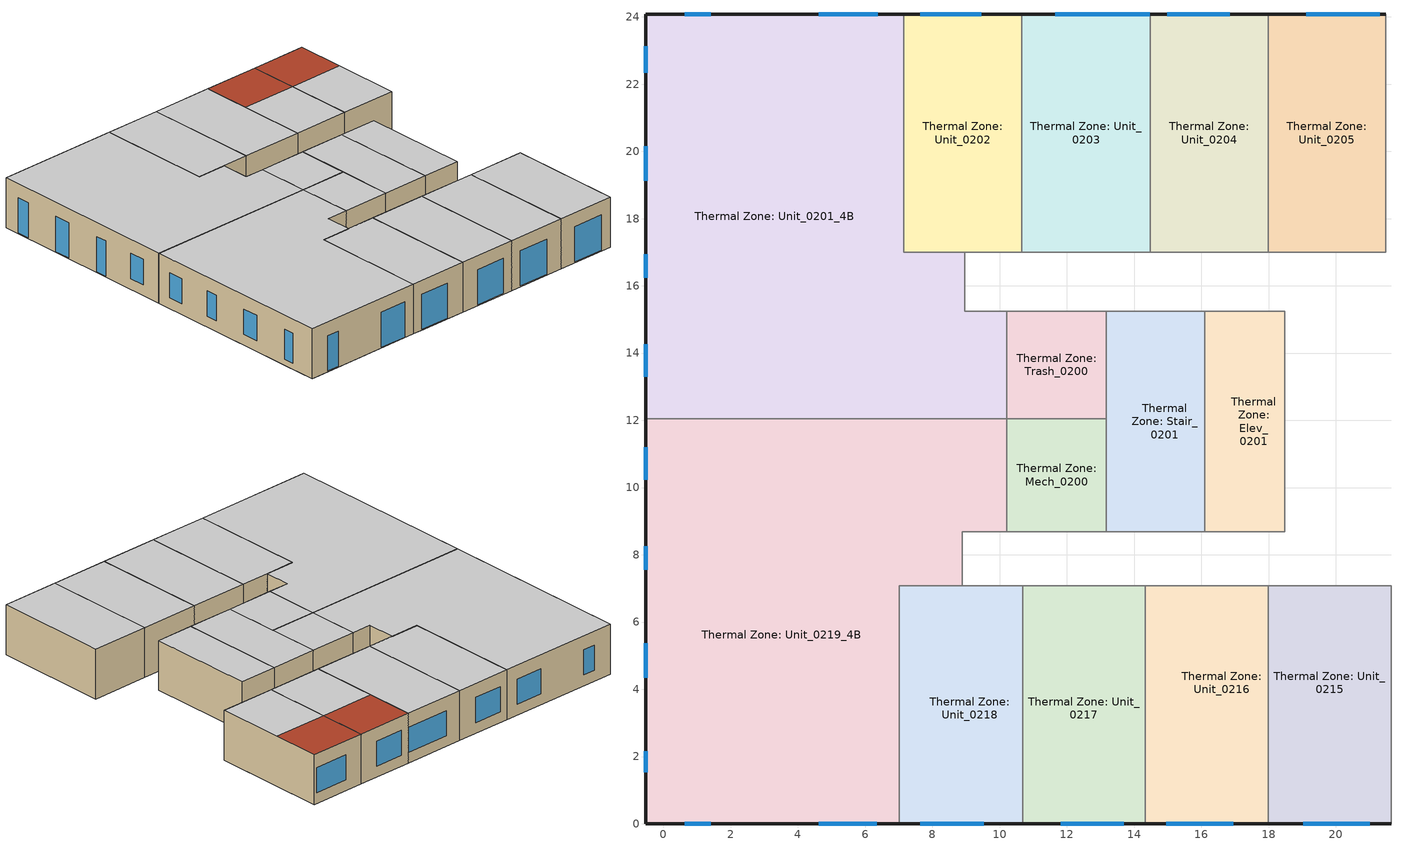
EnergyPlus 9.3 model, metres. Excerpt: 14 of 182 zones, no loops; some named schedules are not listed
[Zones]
Thermal Zone: Elev_0201
 floor to Thermal Zone: Stair_0101 (Interior Floor): 16.1,15.24 16.64,15.24 16.64,8.69 16.1,8.69 z5.41
 floor to Thermal Zone: Elev_0101 (Interior Floor): 16.64,15.24 18.48,15.24 18.48,8.69 16.64,8.69 z5.41
 wall to Thermal Zone: Corr_0200 (Interior Wall): 16.1,8.69 18.48,8.69 18.48,15.24 16.1,15.24 z5.41:8.46
 wall to Thermal Zone: Stair_0201 (Interior Wall): 16.1,15.24 16.1,8.69 z5.41:8.46
 ceiling to Thermal Zone: Elev_0301 (Interior Ceiling): 18.48,8.69 18.48,15.24 16.1,15.24 16.1,8.69 z8.46
Thermal Zone: Mech_0200
 floor outside (SEC-2015 Comm Group R Exposed Floor Mass): 13.17,12.05 13.17,8.69 10.21,8.69 10.21,12.05 z5.41
 wall to Thermal Zone: Unit_0219_4B (Interior Wall): 10.21,12.05 10.21,8.69 z5.41:8.46
 wall to Thermal Zone: Trash_0200 (Interior Wall): 13.17,12.05 10.21,12.05 z5.41:8.46
 wall to Thermal Zone: Stair_0201 (Interior Wall): 13.17,8.69 13.17,12.05 z5.41:8.46
 wall to Thermal Zone: Corr_0200 (Interior Wall): 10.21,8.69 13.17,8.69 z5.41:8.46
 ceiling to Thermal Zone: Mech_0300 (Interior Ceiling): 13.17,8.69 13.17,12.05 10.21,12.05 10.21,8.69 z8.46
Thermal Zone: Stair_0201
 floor outside (SEC-2015 Comm Group R Exposed Floor Mass): 13.71,15.24 13.71,8.69 13.17,8.69 13.17,15.24 z5.41
 floor to Thermal Zone: Stair_0101 (Interior Floor): 16.1,15.24 16.1,8.69 13.71,8.69 13.71,15.24 z5.41
 wall to Thermal Zone: Corr_0200 (Interior Wall): 13.17,8.69 16.1,8.69 / 16.1,15.24 13.17,15.24 z5.41:8.46
 wall to Thermal Zone: Trash_0200 (Interior Wall): 13.17,15.24 13.17,12.05 z5.41:8.46
 ceiling to Thermal Zone: Stair_0301 (Interior Ceiling): 16.1,8.69 16.1,15.24 13.17,15.24 13.17,8.69 z8.46
Thermal Zone: Trash_0200
 floor outside (SEC-2015 Comm Group R Exposed Floor Mass): 13.17,15.24 13.17,12.05 10.21,12.05 10.21,15.24 z5.41
 wall to Thermal Zone: Unit_0201_4B (Interior Wall): 10.21,15.24 10.21,12.05 z5.41:8.46
 wall to Thermal Zone: Corr_0200 (Interior Wall): 13.17,15.24 10.21,15.24 z5.41:8.46
 ceiling to Thermal Zone: Trash_0300 (Interior Ceiling): 13.17,12.05 13.17,15.24 10.21,15.24 10.21,12.05 z8.46
Thermal Zone: Unit_0201_4B
 floor outside (SEC-2015 Comm Group R Exposed Floor Mass): -0.53,24.08 7.15,24.08 7.15,17.01 8.97,17.01 8.97,15.24 10.21,15.24 10.21,12.05 -0.53,12.05 z5.41
 wall outside (SEC-2015 Comm Group R AG ExtWall SteelFrame: R-19 + R-8.5 CI): 7.15,24.08 -0.53,24.08 -0.53,12.05 z5.41:8.46
 wall to Thermal Zone: Unit_0219_4B (Interior Wall): -0.53,12.05 10.21,12.05 z5.41:8.46
 wall to Thermal Zone: Unit_0202 (Interior Wall): 8.97,17.01 7.15,17.01 7.15,24.08 z5.41:8.46
 wall to Thermal Zone: Corr_0200 (Interior Wall): 10.21,15.24 8.97,15.24 8.97,17.01 z5.41:8.46
 window (SEC-2015 Glazing - Fixed Metal Frame - N 1): -0.53,20.15 -0.53,19.13 / -0.53,23.12 -0.53,22.34 / -0.53,16.94 -0.53,16.24 z5.46:7.61; -0.53,14.26 -0.53,13.29 z6.07:7.61
 window (SEC-2015 Glazing - Fixed Metal Frame - SEW): 6.38,24.08 4.62,24.08 / 1.41,24.08 0.63,24.08 z6.07:7.61
 ceiling to Thermal Zone: Unit_0301_4B (Interior Ceiling): 10.21,12.05 10.21,15.24 8.97,15.24 8.97,17.01 7.15,17.01 7.15,24.08 -0.53,24.08 -0.53,12.05 z8.46
Thermal Zone: Unit_0202
 floor outside (SEC-2015 Comm Group R Exposed Floor Mass): 10.66,24.08 10.66,17.01 7.15,17.01 7.15,24.08 z5.41
 wall outside (SEC-2015 Comm Group R AG ExtWall SteelFrame: R-19 + R-8.5 CI): 10.66,24.08 7.15,24.08 z5.41:8.46
 wall to Thermal Zone: Unit_0203 (Interior Wall): 10.66,17.01 10.66,24.08 z5.41:8.46
 wall to Thermal Zone: Corr_0200 (Interior Wall): 8.97,17.01 10.66,17.01 z5.41:8.46
 window (SEC-2015 Glazing - Fixed Metal Frame - SEW): 9.45,24.08 7.65,24.08 z6.07:7.61
 ceiling to Thermal Zone: Unit_0302 (Interior Ceiling): 10.66,17.01 10.66,24.08 7.15,24.08 7.15,17.01 z8.46
Thermal Zone: Unit_0203
 floor outside (SEC-2015 Comm Group R Exposed Floor Mass): 14.48,24.08 14.48,17.01 10.66,17.01 10.66,24.08 z5.41
 wall outside (SEC-2015 Comm Group R AG ExtWall SteelFrame: R-19 + R-8.5 CI): 14.48,24.08 10.66,24.08 z5.41:8.46
 wall to Thermal Zone: Unit_0204 (Interior Wall): 14.48,17.01 14.48,24.08 z5.41:8.46
 wall to Thermal Zone: Corr_0200 (Interior Wall): 10.66,17.01 14.48,17.01 z5.41:8.46
 window (SEC-2015 Glazing - Fixed Metal Frame - SEW): 14.46,24.08 11.66,24.08 z6.07:7.61
 ceiling to Thermal Zone: Unit_0303 (Interior Ceiling): 14.48,17.01 14.48,24.08 10.66,24.08 10.66,17.01 z8.46
Thermal Zone: Unit_0204
 floor outside (SEC-2015 Comm Group R Exposed Floor Mass): 17.98,24.08 17.98,17.01 14.48,17.01 14.48,24.08 z5.41
 wall outside (SEC-2015 Comm Group R AG ExtWall SteelFrame: R-19 + R-8.5 CI): 17.98,24.08 14.48,24.08 z5.41:8.46
 wall to Thermal Zone: Unit_0205 (Interior Wall): 17.98,17.01 17.98,24.08 z5.41:8.46
 wall to Thermal Zone: Corr_0200 (Interior Wall): 14.48,17.01 17.98,17.01 z5.41:8.46
 window (SEC-2015 Glazing - Fixed Metal Frame - SEW): 16.84,24.08 14.99,24.08 z6.07:7.61
 ceiling to Thermal Zone: Amen_0300 (Interior Ceiling): 17.98,17.01 17.98,21.13 14.48,21.13 14.48,17.01 z8.46
 roof outside (SEC-2015 Comm Group R ExtRoof IEAD): 17.98,21.13 17.98,24.08 14.48,24.08 14.48,21.13 z8.46
Thermal Zone: Unit_0205
 floor outside (SEC-2015 Comm Group R Exposed Floor Mass): 21.48,24.08 21.48,17.32 19.02,17.32 19.02,17.01 17.98,17.01 17.98,24.08 z5.41
 floor to Thermal Zone: Corr_0100 (Interior Floor): 21.48,17.32 21.48,17.01 19.02,17.01 19.02,17.32 z5.41
 wall outside (SEC-2015 Comm Group R AG ExtWall SteelFrame: R-19 + R-8.5 CI): 21.48,24.08 17.98,24.08 z5.41:8.46
 wall to Thermal Zone: Unit_0206 (Interior Wall): 21.48,17.01 21.48,24.08 z5.41:8.46
 wall to Thermal Zone: Corr_0200 (Interior Wall): 17.98,17.01 21.48,17.01 z5.41:8.46
 window (SEC-2015 Glazing - Fixed Metal Frame - SEW): 21.31,24.08 19.13,24.08 z6.07:7.61
 ceiling to Thermal Zone: Amen_0300 (Interior Ceiling): 21.48,17.01 21.48,21.13 17.98,21.13 17.98,17.01 z8.46
 roof outside (SEC-2015 Comm Group R ExtRoof IEAD): 21.48,21.13 21.48,24.08 17.98,24.08 17.98,21.13 z8.46
Thermal Zone: Unit_0215
 floor outside (SEC-2015 Comm Group R Exposed Floor Mass): 21.64,1.31 21.64,0 18,0 18,1.31 z5.41
 floor to Thermal Zone: Lobby_Mail_0100 (Interior Floor): 21.64,7.07 21.64,1.31 18,1.31 18,7.07 z5.41
 wall outside (SEC-2015 Comm Group R AG ExtWall SteelFrame: R-19 + R-8.5 CI): 18,0 21.64,0 z5.41:8.46
 wall to Thermal Zone: Corr_0200 (Interior Wall): 21.64,7.07 18,7.07 z5.41:8.46
 wall to Thermal Zone: Unit_0214 (Interior Wall): 21.64,0 21.64,7.07 z5.41:8.46
 wall to Thermal Zone: Unit_0216 (Interior Wall): 18,7.07 18,0 z5.41:8.46
 window (SEC-2015 Glazing - Fixed Metal Frame - SEW): 19.02,0 21.01,0 z5.46:7.61
 ceiling to Thermal Zone: Unit_0313 (Interior Ceiling): 21.64,0 21.64,7.07 18,7.07 18,0 z8.46
Thermal Zone: Unit_0216
 floor outside (SEC-2015 Comm Group R Exposed Floor Mass): 18,1.31 18,0 15.21,0 15.21,1.31 z5.41
 floor to Thermal Zone: Leasing_0100 (Interior Floor): 15.21,6.86 15.21,0 14.33,0 14.33,6.86 z5.41
 floor to Thermal Zone: Lobby_Mail_0100 (Interior Floor): 18,7.07 18,1.31 15.21,1.31 15.21,6.86 14.33,6.86 14.33,7.07 z5.41
 wall outside (SEC-2015 Comm Group R AG ExtWall SteelFrame: R-19 + R-8.5 CI): 14.33,0 18,0 z5.41:8.46
 wall to Thermal Zone: Corr_0200 (Interior Wall): 18,7.07 14.33,7.07 z5.41:8.46
 wall to Thermal Zone: Unit_0217 (Interior Wall): 14.33,7.07 14.33,0 z5.41:8.46
 window (SEC-2015 Glazing - Fixed Metal Frame - SEW): 14.96,0 16.94,0 z5.46:7.61
 ceiling to Thermal Zone: Unit_0314 (Interior Ceiling): 18,0 18,7.07 14.33,7.07 14.33,0 z8.46
Thermal Zone: Unit_0217
 floor to Thermal Zone: Leasing_0100 (Interior Floor): 14.33,6.86 14.33,0 10.68,0 10.68,6.86 z5.41
 floor to Thermal Zone: Lobby_Mail_0100 (Interior Floor): 14.33,7.07 14.33,6.86 10.68,6.86 10.68,7.07 z5.41
 wall outside (SEC-2015 Comm Group R AG ExtWall SteelFrame: R-19 + R-8.5 CI): 10.68,0 14.33,0 z5.41:8.46
 wall to Thermal Zone: Corr_0200 (Interior Wall): 14.33,7.07 10.68,7.07 z5.41:8.46
 wall to Thermal Zone: Unit_0218 (Interior Wall): 10.68,7.07 10.68,0 z5.41:8.46
 window (SEC-2015 Glazing - Fixed Metal Frame - SEW): 11.81,0 13.69,0 z5.46:7.61
 ceiling to Thermal Zone: Unit_0315 (Interior Ceiling): 14.33,0 14.33,7.07 10.68,7.07 10.68,0 z8.46
Thermal Zone: Unit_0218
 floor to Thermal Zone: Leasing_0100 (Interior Floor): 10.68,6.86 10.68,0 7.54,0 7.54,6.86 z5.41
 floor to Thermal Zone: Lobby_Mail_0100 (Interior Floor): 7.54,7.07 7.54,0 7.01,0 7.01,7.07 z5.41; 7.54,7.07 10.68,7.07 10.68,6.86 7.54,6.86 z5.41
 wall outside (SEC-2015 Comm Group R AG ExtWall SteelFrame: R-19 + R-8.5 CI): 7.01,0 10.68,0 z5.41:8.46
 wall to Thermal Zone: Corr_0200 (Interior Wall): 10.68,7.07 8.88,7.07 z5.41:8.46
 wall to Thermal Zone: Unit_0219_4B (Interior Wall): 8.88,7.07 7.01,7.07 7.01,0 z5.41:8.46
 window (SEC-2015 Glazing - Fixed Metal Frame - SEW): 7.65,0 9.52,0 z5.46:7.61
 ceiling to Thermal Zone: Unit_0316 (Interior Ceiling): 10.68,0 10.68,7.07 7.01,7.07 7.01,0 z8.46
Thermal Zone: Unit_0219_4B
 floor outside (SEC-2015 Comm Group R Exposed Floor Mass): 10.21,12.05 10.21,8.69 7.54,8.69 7.54,11.25 0,11.25 0,8.99 -0.53,8.99 -0.53,12.05 z5.41; 0,2.18 0,0 -0.53,0 -0.53,2.18 z5.41
 floor to Thermal Zone: Package_0100 (Interior Floor): -0.53,8.99 0,8.99 0,2.18 -0.53,2.18 z5.41
 floor to Thermal Zone: Lobby_Mail_0100 (Interior Floor): 7.54,8.69 8.88,8.69 8.88,7.07 7.54,7.07 z5.41; 7.54,11.25 7.54,7.07 7.01,7.07 7.01,0 0,0 0,11.25 z5.41
 wall outside (SEC-2015 Comm Group R AG ExtWall SteelFrame: R-19 + R-8.5 CI): -0.53,12.05 -0.53,0 7.01,0 z5.41:8.46
 wall to Thermal Zone: Corr_0200 (Interior Wall): 8.88,7.07 8.88,8.69 10.21,8.69 z5.41:8.46
 window (SEC-2015 Glazing - Fixed Metal Frame - SEW): 4.62,0 6.35,0 / 0.64,0 1.41,0 z5.46:7.61
 window (SEC-2015 Glazing - Fixed Metal Frame - N 1): -0.53,5.37 -0.53,4.35 / -0.53,11.21 -0.53,10.24 / -0.53,8.26 -0.53,7.55 z6.07:7.61; -0.53,2.16 -0.53,1.53 z5.78:7.61
 ceiling to Thermal Zone: Unit_0317_4B (Interior Ceiling): 7.01,0 7.01,7.07 8.88,7.07 8.88,8.69 10.21,8.69 10.21,12.05 -0.53,12.05 -0.53,0 z8.46
[Building]
1300 NE 45th: North Axis {deg}=90
[Site:Location]
SEATTLE: Latitude {deg}=47.45; Longitude {deg}=-122.3; Time Zone {hr}=-8; Elevation {m}=122
[SizingPeriod:DesignDay] Day of Month=21; Dry-Bulb Temperature Range Modifier Type=DefaultMultipliers; Barometric Pressure {Pa}=99868; Rain Indicator=No; Snow Indicator=No; Daylight Saving Time Indicator=No
Name | Month | Day Type | Maximum Dry-Bulb Temperature {C} | Daily Dry-Bulb Temperature Range {deltaC} | Humidity Condition Type | Wetbulb or DewPoint at Maximum Dry-Bulb {C} | Wind Speed {m/s} | Wind Direction {deg} | Solar Model Indicator | ASHRAE Clear Sky Optical Depth for Beam Irradiance (taub) | ASHRAE Clear Sky Optical Depth for Diffuse Irradiance (taud) | Enthalpy at Maximum Dry-Bulb {J/kg} | Sky Clearness
SEATTLE Ann Clg .4% Condns DB=>MWB | 8 | SummerDesignDay | 29.4 | 10.4 | Wetbulb | 18.3 | 4.2 | 350 | ASHRAETau | 0.352 | 2.561
SEATTLE Ann Clg .4% Condns DP=>MDB | 8 | SummerDesignDay | 20.8 | 10.4 | Dewpoint | 15.9 | 4.2 | 350 | ASHRAETau | 0.352 | 2.561
SEATTLE Ann Clg .4% Condns Enth=>MDB | 8 | SummerDesignDay | 28.2 | 10.4 | Enthalpy |  | 4.2 | 350 | ASHRAETau | 0.352 | 2.561 | 54700
SEATTLE Ann Clg .4% Condns WB=>MDB | 8 | SummerDesignDay | 27.9 | 10.4 | Wetbulb | 19.2 | 4.2 | 350 | ASHRAETau | 0.352 | 2.561
SEATTLE Ann Htg 99.6% Condns DB | 12 | WinterDesignDay | -4.2 | 0 | Wetbulb | -4.2 | 4.3 | 20 | ASHRAEClearSky |  |  |  | 0
SEATTLE Ann Htg Wind 99.6% Condns WS=>MCDB | 12 | WinterDesignDay | 5.6 | 0 | Wetbulb | 5.6 | 12.1 | 20 | ASHRAEClearSky |  |  |  | 0
SEATTLE Ann Hum_n 99.6% Condns DP=>MCDB | 12 | WinterDesignDay | -0.4 | 0 | Dewpoint | -13 | 4.3 | 20 | ASHRAEClearSky |  |  |  | 0
[Material] Thermal Absorptance=0.9
Name | Roughness | Thickness {m} | Conductivity {W/m-K} | Density {kg/m3} | Specific Heat {J/kg-K} | Solar Absorptance | Visible Absorptance
5/8 in. Gypsum Board | MediumSmooth | 0.0159 | 0.16 | 800 | 1090 | 0.7 | 0.7
F16 Acoustic tile | MediumSmooth | 0.0191 | 0.06 | 368 | 590 | 0.3 | 0.3
Floor Insulation R-32 IP | MediumRough | 0.253598 | 0.045 | 265 | 836.8 | 0.7 | 0.7
G01a 19mm gypsum board | MediumSmooth | 0.019 | 0.16 | 800 | 1090 | 0.4 | 0.4
IEAD Roof Insulation R-36.7 IP | MediumRough | 0.316696 | 0.049 | 265 | 836.8 | 0.7 | 0.7
M11 100mm lightweight concrete | MediumRough | 0.1016 | 0.53 | 1280 | 840 | 0.5 | 0.5
MAT-CC05 8 HW CONCRETE | Rough | 0.20321 | 1.311 | 2240 | 836.8 | 0.7 | 0.7
Metal Decking | MediumSmooth | 0.0015 | 45.006 | 7680 | 418.4 | 0.6 | 0.6
R-19 Cavity (R-7.1 eff) | MediumSmooth | 0.0287823 | 0.0230188 | 16.0185 | 1130.436 | 0.7 | 0.7
R-8.5 CI | MediumSmooth | 0.0344576 | 0.0230188 | 16.0185 | 1130.436 | 0.7 | 0.7
Roof Membrane | VeryRough | 0.0095 | 0.16 | 1121.29 | 1460 | 0.7 | 0.7
Stucco - 7/8 inch | Smooth | 0.022352 | 0.701106 | 1855.1 | 837.36 | 0.7 | 0.7
[Material:AirGap]
Name | Thermal Resistance {m2-K/W}
F04 Wall air space resistance | 0.15
F05 Ceiling air space resistance | 0.18
[Material:NoMass]
CP02 CARPET PAD 2: Roughness=VeryRough; Thermal Resistance {m2-K/W}=0.21648; Thermal Absorptance=0.9; Solar Absorptance=0.7; Visible Absorptance=0.8
[WindowMaterial:SimpleGlazingSystem] U-Factor {W/m2-K}=2.15774; Visible Transmittance=0.6
Name | Solar Heat Gain Coefficient
SEC-2015 Glazing - Fixed Metal Frame - N - Material | 0.53
SEC-2015 Glazing - Fixed Metal Frame - SEW - Material | 0.35
[Construction]
Interior Ceiling: M11 100mm lightweight concrete, F05 Ceiling air space resistance, F16 Acoustic tile
Interior Floor: F16 Acoustic tile, F05 Ceiling air space resistance, M11 100mm lightweight concrete
Interior Wall: G01a 19mm gypsum board, F04 Wall air space resistance, G01a 19mm gypsum board
SEC-2015 Comm Group R AG ExtWall SteelFrame: R-19 + R-8.5 CI: Stucco - 7/8 inch, 5/8 in. Gypsum Board, R-8.5 CI, R-19 Cavity (R-7.1 eff), 5/8 in. Gypsum Board
SEC-2015 Comm Group R Exposed Floor Mass: Floor Insulation R-32 IP, MAT-CC05 8 HW CONCRETE, CP02 CARPET PAD 2
SEC-2015 Comm Group R ExtRoof IEAD: Roof Membrane, IEAD Roof Insulation R-36.7 IP, Metal Decking
SEC-2015 Glazing - Fixed Metal Frame - N 1: SEC-2015 Glazing - Fixed Metal Frame - N - Material
SEC-2015 Glazing - Fixed Metal Frame - SEW: SEC-2015 Glazing - Fixed Metal Frame - SEW - Material
[Zone]
Thermal Zone: Elev_0201; Thermal Zone: Mech_0200; Thermal Zone: Stair_0201; Thermal Zone: Trash_0200; Thermal Zone: Unit_0201_4B; Thermal Zone: Unit_0202; Thermal Zone: Unit_0203; Thermal Zone: Unit_0204; Thermal Zone: Unit_0205; Thermal Zone: Unit_0215; Thermal Zone: Unit_0216; Thermal Zone: Unit_0217; Thermal Zone: Unit_0218; Thermal Zone: Unit_0219_4B
[ZoneControl:Thermostat]
Name | Zone or ZoneList | Control Type Schedule | Control 1
Thermal Zone: Unit_0201_4B Thermostat | Thermal Zone: Unit_0201_4B | Thermal Zone: Unit_0201_4B Thermostat Schedule | Thermostat Setpoint Dual Setpoint 85
Thermal Zone: Unit_0202 Thermostat | Thermal Zone: Unit_0202 | Thermal Zone: Unit_0202 Thermostat Schedule | Thermostat Setpoint Dual Setpoint 86
Thermal Zone: Unit_0203 Thermostat | Thermal Zone: Unit_0203 | Thermal Zone: Unit_0203 Thermostat Schedule | Thermostat Setpoint Dual Setpoint 87
Thermal Zone: Unit_0204 Thermostat | Thermal Zone: Unit_0204 | Thermal Zone: Unit_0204 Thermostat Schedule | Thermostat Setpoint Dual Setpoint 88
Thermal Zone: Unit_0205 Thermostat | Thermal Zone: Unit_0205 | Thermal Zone: Unit_0205 Thermostat Schedule | Thermostat Setpoint Dual Setpoint 89
Thermal Zone: Unit_0215 Thermostat | Thermal Zone: Unit_0215 | Thermal Zone: Unit_0215 Thermostat Schedule | Thermostat Setpoint Dual Setpoint 99
Thermal Zone: Unit_0216 Thermostat | Thermal Zone: Unit_0216 | Thermal Zone: Unit_0216 Thermostat Schedule | Thermostat Setpoint Dual Setpoint 100
Thermal Zone: Unit_0217 Thermostat | Thermal Zone: Unit_0217 | Thermal Zone: Unit_0217 Thermostat Schedule | Thermostat Setpoint Dual Setpoint 101
Thermal Zone: Unit_0218 Thermostat | Thermal Zone: Unit_0218 | Thermal Zone: Unit_0218 Thermostat Schedule | Thermostat Setpoint Dual Setpoint 102
Thermal Zone: Unit_0219_4B Thermostat | Thermal Zone: Unit_0219_4B | Thermal Zone: Unit_0219_4B Thermostat Schedule | Thermostat Setpoint Dual Setpoint 103
[ThermostatSetpoint:DualSetpoint] Heating Setpoint Temperature Schedule=SEC2015-MF-Apartment_HtgSetp; Cooling Setpoint Temperature Schedule=SEC2015-MF-Apartment_ClgSetp
Thermostat Setpoint Dual Setpoint 85; Thermostat Setpoint Dual Setpoint 86; Thermostat Setpoint Dual Setpoint 87; Thermostat Setpoint Dual Setpoint 88; Thermostat Setpoint Dual Setpoint 89; Thermostat Setpoint Dual Setpoint 99; Thermostat Setpoint Dual Setpoint 100; Thermostat Setpoint Dual Setpoint 101; Thermostat Setpoint Dual Setpoint 102; Thermostat Setpoint Dual Setpoint 103
[Sizing:Zone] Zone Cooling Design Supply Air Temperature Input Method=SupplyAirTemperature; Zone Cooling Design Supply Air Temperature {C}=12.7778; Zone Cooling Design Supply Air Temperature Difference {deltaC}=11.11; Zone Heating Design Supply Air Temperature Input Method=SupplyAirTemperature; Zone Heating Design Supply Air Temperature {C}=32.2222; Zone Heating Design Supply Air Temperature Difference {deltaC}=11.11; Zone Cooling Design Supply Air Humidity Ratio {kgWater/kgDryAir}=0.0085; Zone Heating Design Supply Air Humidity Ratio {kgWater/kgDryAir}=0.008; Cooling Design Air Flow Method=DesignDay; Cooling Design Air Flow Rate {m3/s}=0; Cooling Minimum Air Flow per Zone Floor Area {m3/s-m2}=0.000762; Cooling Minimum Air Flow {m3/s}=0; Cooling Minimum Air Flow Fraction=0; Heating Design Air Flow Method=DesignDay; Heating Design Air Flow Rate {m3/s}=0; Heating Maximum Air Flow per Zone Floor Area {m3/s-m2}=0.002032; Heating Maximum Air Flow {m3/s}=0.141576; Heating Maximum Air Flow Fraction=0.3; Account for Dedicated Outdoor Air System=No
Name | Design Specification Outdoor Air Object | Design Specification Zone Air Distribution Object
Thermal Zone: Elev_0201 | SEC-2015 MF-Stair Ventilation | Thermal Zone: Elev_0201 Design Spec Zone Air Dist
Thermal Zone: Mech_0200 | SEC-2015 MF-Elec/MechRoom Ventilation | Thermal Zone: Mech_0200 Design Spec Zone Air Dist
Thermal Zone: Stair_0201 | SEC-2015 MF-Stair Ventilation | Thermal Zone: Stair_0201 Design Spec Zone Air Dist
Thermal Zone: Trash_0200 | SEC-2015 MF-Storage Ventilation | Thermal Zone: Trash_0200 Design Spec Zone Air Dist
Thermal Zone: Unit_0201_4B | SEC-2015 MF-Apartment Ventilation | Thermal Zone: Unit_0201_4B Design Spec Zone Air Dist
Thermal Zone: Unit_0202 | SEC-2015 MF-Apartment Ventilation | Thermal Zone: Unit_0202 Design Spec Zone Air Dist
Thermal Zone: Unit_0203 | SEC-2015 MF-Apartment Ventilation | Thermal Zone: Unit_0203 Design Spec Zone Air Dist
Thermal Zone: Unit_0204 | SEC-2015 MF-Apartment Ventilation | Thermal Zone: Unit_0204 Design Spec Zone Air Dist
Thermal Zone: Unit_0205 | SEC-2015 MF-Apartment Ventilation | Thermal Zone: Unit_0205 Design Spec Zone Air Dist
Thermal Zone: Unit_0215 | SEC-2015 MF-Apartment Ventilation | Thermal Zone: Unit_0215 Design Spec Zone Air Dist
Thermal Zone: Unit_0216 | SEC-2015 MF-Apartment Ventilation | Thermal Zone: Unit_0216 Design Spec Zone Air Dist
Thermal Zone: Unit_0217 | SEC-2015 MF-Apartment Ventilation | Thermal Zone: Unit_0217 Design Spec Zone Air Dist
Thermal Zone: Unit_0218 | SEC-2015 MF-Apartment Ventilation | Thermal Zone: Unit_0218 Design Spec Zone Air Dist
Thermal Zone: Unit_0219_4B | SEC-2015 MF-Apartment Ventilation | Thermal Zone: Unit_0219_4B Design Spec Zone Air Dist
[DesignSpecification:ZoneAirDistribution] Zone Air Distribution Effectiveness in Heating Mode=0.8
Thermal Zone: Elev_0201 Design Spec Zone Air Dist; Thermal Zone: Mech_0200 Design Spec Zone Air Dist; Thermal Zone: Stair_0201 Design Spec Zone Air Dist; Thermal Zone: Trash_0200 Design Spec Zone Air Dist; Thermal Zone: Unit_0201_4B Design Spec Zone Air Dist; Thermal Zone: Unit_0202 Design Spec Zone Air Dist; Thermal Zone: Unit_0203 Design Spec Zone Air Dist; Thermal Zone: Unit_0204 Design Spec Zone Air Dist; Thermal Zone: Unit_0205 Design Spec Zone Air Dist; Thermal Zone: Unit_0215 Design Spec Zone Air Dist; Thermal Zone: Unit_0216 Design Spec Zone Air Dist; Thermal Zone: Unit_0217 Design Spec Zone Air Dist; Thermal Zone: Unit_0218 Design Spec Zone Air Dist; Thermal Zone: Unit_0219_4B Design Spec Zone Air Dist
[DesignSpecification:OutdoorAir] Outdoor Air Method=Sum; Outdoor Air Flow per Zone {m3/s}=0; Outdoor Air Flow Air Changes per Hour {1/hr}=0
Name | Outdoor Air Flow per Person {m3/s-person} | Outdoor Air Flow per Zone Floor Area {m3/s-m2}
SEC-2015 MF-Elec/MechRoom Ventilation; SEC-2015 MF-Stair Ventilation | 0 | 0.0003048
SEC-2015 MF-Storage Ventilation | 0 | 0.0006096
SEC-2015 MF-Apartment Ventilation | 0.00235974 | 0.0003048
[ZoneVentilation:DesignFlowRate]
Name | Zone or ZoneList | Schedule | Design Flow Rate Calculation Method | Flow Rate per Zone Floor Area {m3/s-m2} | Flow Rate per Person {m3/s-person}
Thermal Zone: Elev_0201 Ventilation per Floor Area | Thermal Zone: Elev_0201 | Always_On | Flow/Area | 0.0003048
Thermal Zone: Mech_0200 Ventilation per Floor Area | Thermal Zone: Mech_0200 | Always_On | Flow/Area | 0.0003048
Thermal Zone: Stair_0201 Ventilation per Floor Area | Thermal Zone: Stair_0201 | Always_On | Flow/Area | 0.0003048
Thermal Zone: Trash_0200 Ventilation per Floor Area | Thermal Zone: Trash_0200 | Always_On | Flow/Area | 0.0006096
Thermal Zone: Unit_0201_4B Ventilation per Person | Thermal Zone: Unit_0201_4B | MidriseApartment Apartment Occ | Flow/Person |  | 0.00235974
Thermal Zone: Unit_0201_4B Ventilation per Floor Area | Thermal Zone: Unit_0201_4B | Always_On | Flow/Area | 0.0003048
Thermal Zone: Unit_0202 Ventilation per Person | Thermal Zone: Unit_0202 | MidriseApartment Apartment Occ | Flow/Person |  | 0.00235974
Thermal Zone: Unit_0202 Ventilation per Floor Area | Thermal Zone: Unit_0202 | Always_On | Flow/Area | 0.0003048
Thermal Zone: Unit_0203 Ventilation per Person | Thermal Zone: Unit_0203 | MidriseApartment Apartment Occ | Flow/Person |  | 0.00235974
Thermal Zone: Unit_0203 Ventilation per Floor Area | Thermal Zone: Unit_0203 | Always_On | Flow/Area | 0.0003048
Thermal Zone: Unit_0204 Ventilation per Person | Thermal Zone: Unit_0204 | MidriseApartment Apartment Occ | Flow/Person |  | 0.00235974
Thermal Zone: Unit_0204 Ventilation per Floor Area | Thermal Zone: Unit_0204 | Always_On | Flow/Area | 0.0003048
Thermal Zone: Unit_0205 Ventilation per Person | Thermal Zone: Unit_0205 | MidriseApartment Apartment Occ | Flow/Person |  | 0.00235974
Thermal Zone: Unit_0205 Ventilation per Floor Area | Thermal Zone: Unit_0205 | Always_On | Flow/Area | 0.0003048
Thermal Zone: Unit_0215 Ventilation per Person | Thermal Zone: Unit_0215 | MidriseApartment Apartment Occ | Flow/Person |  | 0.00235974
Thermal Zone: Unit_0215 Ventilation per Floor Area | Thermal Zone: Unit_0215 | Always_On | Flow/Area | 0.0003048
Thermal Zone: Unit_0216 Ventilation per Person | Thermal Zone: Unit_0216 | MidriseApartment Apartment Occ | Flow/Person |  | 0.00235974
Thermal Zone: Unit_0216 Ventilation per Floor Area | Thermal Zone: Unit_0216 | Always_On | Flow/Area | 0.0003048
Thermal Zone: Unit_0217 Ventilation per Person | Thermal Zone: Unit_0217 | MidriseApartment Apartment Occ | Flow/Person |  | 0.00235974
Thermal Zone: Unit_0217 Ventilation per Floor Area | Thermal Zone: Unit_0217 | Always_On | Flow/Area | 0.0003048
Thermal Zone: Unit_0218 Ventilation per Person | Thermal Zone: Unit_0218 | MidriseApartment Apartment Occ | Flow/Person |  | 0.00235974
Thermal Zone: Unit_0218 Ventilation per Floor Area | Thermal Zone: Unit_0218 | Always_On | Flow/Area | 0.0003048
Thermal Zone: Unit_0219_4B Ventilation per Person | Thermal Zone: Unit_0219_4B | MidriseApartment Apartment Occ | Flow/Person |  | 0.00235974
Thermal Zone: Unit_0219_4B Ventilation per Floor Area | Thermal Zone: Unit_0219_4B | Always_On | Flow/Area | 0.0003048
[Exterior:Lights] Schedule=Always On Discrete; Design Level {W}=0
Name | Control Option
Exterior Lights | AstronomicalClock
Lights Garage
[Zone equipment]
Thermal Zone: Elev_0201: Thermal Zone: Elev_0201 Ideal Loads Air System
Thermal Zone: Mech_0200: Thermal Zone: Mech_0200 Ideal Loads Air System
Thermal Zone: Stair_0201: Thermal Zone: Stair_0201 Ideal Loads Air System
Thermal Zone: Trash_0200: Thermal Zone: Trash_0200 Ideal Loads Air System
Thermal Zone: Unit_0201_4B: Thermal Zone: Unit_0201_4B Ideal Loads Air System
Thermal Zone: Unit_0202: Thermal Zone: Unit_0202 Ideal Loads Air System
Thermal Zone: Unit_0203: Thermal Zone: Unit_0203 Ideal Loads Air System
Thermal Zone: Unit_0204: Thermal Zone: Unit_0204 Ideal Loads Air System
Thermal Zone: Unit_0205: Thermal Zone: Unit_0205 Ideal Loads Air System
Thermal Zone: Unit_0215: Thermal Zone: Unit_0215 Ideal Loads Air System
Thermal Zone: Unit_0216: Thermal Zone: Unit_0216 Ideal Loads Air System
Thermal Zone: Unit_0217: Thermal Zone: Unit_0217 Ideal Loads Air System
Thermal Zone: Unit_0218: Thermal Zone: Unit_0218 Ideal Loads Air System
Thermal Zone: Unit_0219_4B: Thermal Zone: Unit_0219_4B Ideal Loads Air System
[ZoneHVAC:IdealLoadsAirSystem] Maximum Heating Supply Air Temperature [C]=50; Minimum Cooling Supply Air Temperature [C]=13; Maximum Heating Supply Air Humidity Ratio [kg-H20/kg-air]=0.0156; Minimum Cooling Supply Air Humidity Ratio [kg-H20/kg-air]=0.0077; Heating Limit=NoLimit; Cooling Limit=NoLimit; Dehumidification Control Type=ConstantSensibleHeatRatio; Cooling Sensible Heat Ratio=0.7; Humidification Control Type=None; Demand Controlled Ventilation Type=None; Outdoor Air Economizer Type=NoEconomizer; Heat Recovery Type=None; Sensible Heat Recovery Effectiveness=0.7; Latent Heat Recovery Effectiveness=0.65
Thermal Zone: Unit_0211_2B Ideal Loads Air System; Thermal Zone: Unit_0212 Ideal Loads Air System; Thermal Zone: Unit_0213 Ideal Loads Air System; Thermal Zone: Unit_0214 Ideal Loads Air System; Thermal Zone: Unit_0215 Ideal Loads Air System; Thermal Zone: Unit_0216 Ideal Loads Air System; Thermal Zone: Unit_0217 Ideal Loads Air System; Thermal Zone: Unit_0218 Ideal Loads Air System; Thermal Zone: Unit_0219_4B Ideal Loads Air System; Thermal Zone: Unit_0301_4B Ideal Loads Air System; Thermal Zone: Unit_0302 Ideal Loads Air System; Thermal Zone: Unit_0303 Ideal Loads Air System; Thermal Zone: Unit_0304 Ideal Loads Air System; Thermal Zone: Unit_0305 Ideal Loads Air System; Thermal Zone: Unit_0306 Ideal Loads Air System; Thermal Zone: Unit_0307_3B Ideal Loads Air System; Thermal Zone: Unit_0308 Ideal Loads Air System; Thermal Zone: Unit_0309_2B Ideal Loads Air System; Thermal Zone: Unit_0310 Ideal Loads Air System; Thermal Zone: Unit_0311 Ideal Loads Air System; Thermal Zone: Unit_0312 Ideal Loads Air System; Thermal Zone: Unit_0313 Ideal Loads Air System; Thermal Zone: Unit_0314 Ideal Loads Air System; Thermal Zone: Unit_0315 Ideal Loads Air System; Thermal Zone: Unit_0316 Ideal Loads Air System; Thermal Zone: Unit_0317_4B Ideal Loads Air System; Thermal Zone: Unit_0401_4B Ideal Loads Air System; Thermal Zone: Unit_0402 Ideal Loads Air System; Thermal Zone: Unit_0403 Ideal Loads Air System; Thermal Zone: Unit_0404 Ideal Loads Air System; Thermal Zone: Unit_0405 Ideal Loads Air System; Thermal Zone: Unit_0406 Ideal Loads Air System; Thermal Zone: Unit_0407_3B Ideal Loads Air System; Thermal Zone: Unit_0408 Ideal Loads Air System; Thermal Zone: Unit_0409_2B Ideal Loads Air System; Thermal Zone: Unit_0410 Ideal Loads Air System; Thermal Zone: Unit_0411 Ideal Loads Air System; Thermal Zone: Unit_0412 Ideal Loads Air System; Thermal Zone: Unit_0413 Ideal Loads Air System; Thermal Zone: Unit_0414 Ideal Loads Air System; Thermal Zone: Unit_0415 Ideal Loads Air System; Thermal Zone: Unit_0416 Ideal Loads Air System; Thermal Zone: Unit_0417_4B Ideal Loads Air System; Thermal Zone: Unit_0501_4B Ideal Loads Air System; Thermal Zone: Unit_0502 Ideal Loads Air System; Thermal Zone: Unit_0503 Ideal Loads Air System; Thermal Zone: Unit_0504 Ideal Loads Air System; Thermal Zone: Unit_0505 Ideal Loads Air System; Thermal Zone: Unit_0506 Ideal Loads Air System; Thermal Zone: Unit_0507_3B Ideal Loads Air System; Thermal Zone: Unit_0508 Ideal Loads Air System; Thermal Zone: Unit_0509_2B Ideal Loads Air System; Thermal Zone: Unit_0510 Ideal Loads Air System; Thermal Zone: Unit_0511 Ideal Loads Air System; Thermal Zone: Unit_0512 Ideal Loads Air System; Thermal Zone: Unit_0513 Ideal Loads Air System; Thermal Zone: Unit_0514 Ideal Loads Air System; Thermal Zone: Unit_0515 Ideal Loads Air System; Thermal Zone: Unit_0516 Ideal Loads Air System; Thermal Zone: Unit_0517_4B Ideal Loads Air System; Thermal Zone: Unit_2101_4B Ideal Loads Air System; Thermal Zone: Unit_2102 Ideal Loads Air System; Thermal Zone: Unit_2103 Ideal Loads Air System; Thermal Zone: Unit_2104 Ideal Loads Air System; Thermal Zone: Unit_2105 Ideal Loads Air System; Thermal Zone: Unit_2106 Ideal Loads Air System; Thermal Zone: Unit_2107_3B Ideal Loads Air System; Thermal Zone: Unit_2108 Ideal Loads Air System; Thermal Zone: Unit_2109_2B Ideal Loads Air System; Thermal Zone: Unit_2110 Ideal Loads Air System; Thermal Zone: Unit_2111 Ideal Loads Air System; Thermal Zone: Unit_2112 Ideal Loads Air System; Thermal Zone: Unit_2113 Ideal Loads Air System; Thermal Zone: Unit_2114 Ideal Loads Air System; Thermal Zone: Unit_2115 Ideal Loads Air System; Thermal Zone: Unit_2116 Ideal Loads Air System; Thermal Zone: Unit_2117_4B Ideal Loads Air System; Thermal Zone: XFMR_0201 Ideal Loads Air System; Thermal Zone: XFMR_0401 Ideal Loads Air System
[Schedule:Compact]
Thermal Zone: Unit_0201_4B Thermostat Schedule; Thermal Zone: Unit_0202 Thermostat Schedule; Thermal Zone: Unit_0203 Thermostat Schedule; Thermal Zone: Unit_0204 Thermostat Schedule; Thermal Zone: Unit_0205 Thermostat Schedule; Thermal Zone: Unit_0215 Thermostat Schedule; Thermal Zone: Unit_0216 Thermostat Schedule; Thermal Zone: Unit_0217 Thermostat Schedule; Thermal Zone: Unit_0218 Thermostat Schedule; Thermal Zone: Unit_0219_4B Thermostat Schedule: Through: 12/31, For: AllDays, Until: 24:00, 4
[Schedule:Day:Interval]
MidriseApartment Apartment HtgSetp Default Schedule: No, 08:00, 21.1, 23:00, 22.2222, 24:00, 21.1111
Schedule Day 5; Schedule Day 4: No, 24:00, 21.1
MidriseApartment Apartment ClgSetp Default Schedule: No, 10:00, 25.5556, 16:00, 26.6667, 24:00, 25.5556
Schedule Day 3; Schedule Day 2: No, 24:00, 23.9
MidriseApartment Apartment Occ Default Schedule; MidriseApartment Apartment Occ Summer Design Day; MidriseApartment Apartment Occ Winter Design Day: No, 07:00, 1, 08:00, 0.85, 09:00, 0.39, 16:00, 0.25, 17:00, 0.3, 18:00, 0.52, 21:00, 0.87, 24:00, 1
[Schedule:Week:Daily]
SEC2015-MF-Apartment_HtgSetp Week Rule - Jan1-Dec31: MidriseApartment Apartment HtgSetp Default Schedule, MidriseApartment Apartment HtgSetp Default Schedule, MidriseApartment Apartment HtgSetp Default Schedule, MidriseApartment Apartment HtgSetp Default Schedule, MidriseApartment Apartment HtgSetp Default Schedule, MidriseApartment Apartment HtgSetp Default Schedule, MidriseApartment Apartment HtgSetp Default Schedule, MidriseApartment Apartment HtgSetp Default Schedule, Schedule Day 5, Schedule Day 4, MidriseApartment Apartment HtgSetp Default Schedule, MidriseApartment Apartment HtgSetp Default Schedule
SEC2015-MF-Apartment_ClgSetp Week Rule - Jan1-Dec31: MidriseApartment Apartment ClgSetp Default Schedule, MidriseApartment Apartment ClgSetp Default Schedule, MidriseApartment Apartment ClgSetp Default Schedule, MidriseApartment Apartment ClgSetp Default Schedule, MidriseApartment Apartment ClgSetp Default Schedule, MidriseApartment Apartment ClgSetp Default Schedule, MidriseApartment Apartment ClgSetp Default Schedule, MidriseApartment Apartment ClgSetp Default Schedule, Schedule Day 3, Schedule Day 2, MidriseApartment Apartment ClgSetp Default Schedule, MidriseApartment Apartment ClgSetp Default Schedule
MidriseApartment Apartment Occ Week Rule - Jan1-Dec31: MidriseApartment Apartment Occ Default Schedule, MidriseApartment Apartment Occ Default Schedule, MidriseApartment Apartment Occ Default Schedule, MidriseApartment Apartment Occ Default Schedule, MidriseApartment Apartment Occ Default Schedule, MidriseApartment Apartment Occ Default Schedule, MidriseApartment Apartment Occ Default Schedule, MidriseApartment Apartment Occ Default Schedule, MidriseApartment Apartment Occ Summer Design Day, MidriseApartment Apartment Occ Winter Design Day, MidriseApartment Apartment Occ Default Schedule, MidriseApartment Apartment Occ Default Schedule
[Schedule:Year]
SEC2015-MF-Apartment_HtgSetp: SEC2015-MF-Apartment_HtgSetp Week Rule - Jan1-Dec31, 1, 1, 12, 31
SEC2015-MF-Apartment_ClgSetp: SEC2015-MF-Apartment_ClgSetp Week Rule - Jan1-Dec31, 1, 1, 12, 31
MidriseApartment Apartment Occ: MidriseApartment Apartment Occ Week Rule - Jan1-Dec31, 1, 1, 12, 31
[Schedule:Constant] Hourly Value=1
Always_On; Always On Discrete
